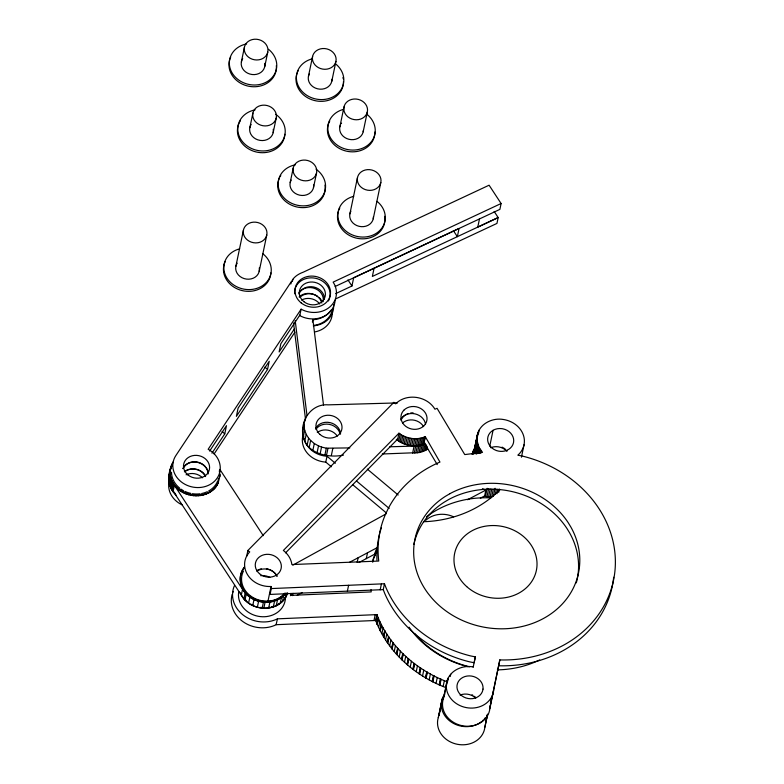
<?xml version="1.0" encoding="UTF-8"?>
<svg xmlns="http://www.w3.org/2000/svg" width="784" height="784" viewBox="0 0 784 784"><rect width="100%" height="100%" fill="white"/><g stroke="black" fill="none" stroke-linecap="round" stroke-linejoin="round"><path stroke-width="1.18" d="M176.175 495.165A25.049 21.668 11.8 0 1 173.039 491.735C166.198 483.091 168.413 470.655 173.342 461.668M172.029 481.435C180.006 499.202 210.141 501.407 218.197 482.728C207.397 505.994 165.532 494.008 170.569 468.195M218.07 483.316L219.951 475.888L219.324 470.782M438.53 716.841L438.129 718.144A23.853 20.639 11.8 0 0 457.395 744.3A23.853 20.639 11.8 0 0 484.865 727.248L487.55 714.106M486.1 721.26L487.119 715.567M445.665 689.097L443.107 699.593A23.853 20.639 11.8 0 0 462.374 725.749A23.853 20.639 11.8 0 0 489.843 708.697L489.941 705.982M489.843 708.697L499.839 659.883L501.574 659.961A119.286 103.194 11.8 0 0 614.901 571.399A119.286 103.194 11.8 0 0 522.732 456.161L517.832 455.161A23.853 20.639 11.8 0 0 520.703 452.103L521.487 450.976A23.853 20.639 11.8 0 0 524.398 440.686L524.31 439.324A23.853 20.639 11.8 0 0 503.23 419.46C492.381 417.558 479.543 423.772 477.299 435.189L473.507 453.348L474.751 449.487M343.49 455.073C327.242 458.601 303.741 452.77 302.604 432.954C301.487 418.166 312.777 403.505 328.369 404.848L397.488 402.917M302.604 432.954L304.427 421.684M476.074 441.049L475.996 447.801L477.74 453.093L478.965 447.233L477.035 440.588L477.299 435.189M472.193 454.436L475.222 446.968M499.839 659.883L489.941 707.344M241.394 61.73L244.451 47.089M168.854 476.623L170.922 466.823M168.717 478.034L171.382 465.471M168.678 479.455L170.148 472.429M170.961 468.852L171.931 464.167M168.756 480.886L170.216 473.859M171.853 466.402L172.588 462.893M168.932 482.307L170.402 475.28M169.217 483.728L170.687 476.701M169.599 485.129L171.069 478.103M170.089 486.511L171.559 479.485M170.687 487.873L172.157 480.847M171.373 489.206L172.833 482.18M172.206 490.47L173.627 483.463M173.039 491.735L174.509 484.708M249.841 127.674L252.899 113.033M175.342 486.501L175.469 485.913M176.39 487.648L176.518 487.06M264.718 66.728L267.775 52.087A11.927 10.319 11.8 0 0 252.174 39.602A11.927 10.319 11.8 0 0 248.391 57.075A11.927 10.319 11.8 0 0 267.775 52.087M177.517 488.726L177.645 488.148M178.723 489.755L178.84 489.167M179.997 490.715L180.114 490.127M181.329 491.597L181.457 491.009M182.731 492.411L182.848 491.823M184.171 493.136L184.299 492.548M185.671 493.783L185.788 493.205M187.2 494.351L187.317 493.763M235.866 266.315L243.452 230.016M188.768 494.831L188.885 494.243M190.355 495.223L190.483 494.635M191.972 495.517L192.09 494.929M193.599 495.723L193.717 495.135M195.226 495.841L195.343 495.253M196.853 495.86L196.98 495.272M273.165 132.672L276.223 118.041A11.927 10.319 11.8 0 0 260.621 105.546A11.927 10.319 11.8 0 0 256.838 123.019A11.927 10.319 11.8 0 0 276.223 118.041M198.479 495.782L198.597 495.194M200.087 495.615L200.204 495.027M201.664 495.361L201.792 494.773M203.223 495.008L203.34 494.42M204.742 494.567L204.859 493.979M206.221 494.038L206.339 493.45M207.652 493.43L207.77 492.842M209.024 492.724L209.142 492.146M210.337 491.95L210.465 491.362M211.582 491.098L211.709 490.51M212.768 490.167L212.885 489.588M211.954 453.172L224.763 433.875L226.478 425.673L209.622 451.074M259.19 271.323L266.776 235.014A11.927 10.319 11.8 0 0 251.174 222.529A11.927 10.319 11.8 0 0 247.391 240.002A11.927 10.319 11.8 0 0 266.776 235.014M213.865 489.177L213.993 488.589M214.885 488.118L215.012 487.53M215.825 486.991L215.943 486.403M216.668 485.815L216.786 485.227M217.423 484.59L217.54 484.002M219.863 475.055L219.981 474.467M219.824 476.476L219.951 475.888M308.445 76.313L312.6 56.399M290.178 182.594L293.236 167.952M267.52 369.44L269.235 361.248L238.091 408.17L236.376 416.373L267.52 369.44L264.884 367.059M331.769 81.311L335.924 61.407A11.927 10.319 11.8 0 0 320.323 48.912A11.927 10.319 11.8 0 0 316.54 66.385A11.927 10.319 11.8 0 0 335.924 61.407M290.835 283.984C291.942 277.908 297.93 274.067 303.388 272.126L489.098 185.2L501.103 203.517L499.888 209.377L335.18 286.454M292.393 281.495L292.844 279.349M313.502 187.592L316.56 172.95A11.927 10.319 11.8 0 0 300.958 160.465A11.927 10.319 11.8 0 0 297.175 177.939A11.927 10.319 11.8 0 0 316.56 172.95M246.656 556.346L247.881 550.486L393.921 402.31L395.655 403.829C406.573 392.833 427.172 395.998 434.924 409.199L437.06 408.307L464.755 454.583L482.513 452.378L478.965 447.233M287.669 593.057C281.27 612.951 250.537 612.588 241.315 595.154L242.53 589.303L174.381 485.296M501.103 203.517L333.141 282.122A23.853 20.639 11.8 0 1 329.711 307.034A23.853 20.639 11.8 0 1 301.115 309.18L299.772 315.629A23.853 20.639 11.8 0 0 335.082 300.429M339.854 126.802L344.019 106.889M243.942 598.888L245.157 593.037L242.53 589.303M244.99 600.034L246.205 594.184L245.157 593.037M248.587 603.102L249.812 597.251L246.205 594.184M252.771 605.532L253.987 599.672L249.812 597.251M312.395 322.057L312.885 319.715L313.767 319.666A23.853 20.639 11.8 0 0 331.034 310.111M257.358 607.218L258.583 601.367L253.987 599.672M262.189 608.119L263.404 602.259C271.685 603.004 280.77 600.132 285.778 593.194M363.178 131.8L367.343 111.896A11.927 10.319 11.8 0 0 351.732 99.401A11.927 10.319 11.8 0 0 347.959 116.875A11.927 10.319 11.8 0 0 367.343 111.896M263.816 608.227L265.041 602.377M304.996 421.155L305.731 417.637M267.981 601.122L271.039 586.491A23.853 20.639 11.8 0 1 247.577 574.77A23.853 20.639 11.8 0 1 249.714 551.897L247.881 550.486M271.293 588.568L384.464 583.766L386.022 587.755A119.286 103.194 11.8 0 0 470.723 655.953L475.349 656.874L474.124 662.735L469.498 661.814A119.286 103.194 11.8 0 1 384.797 593.606L383.249 589.627L270.068 594.419L271.293 588.568L271.039 586.491M303.202 437.227L304.662 430.2L304.065 425.928M349.909 213.797L357.494 177.488M268.667 608.012L269.892 602.151M304.731 441.353L306.201 434.326L304.662 430.2M273.332 606.963L274.557 601.103M307.142 445.194L308.602 438.168L306.201 434.326M309.18 447.517L310.65 440.49L308.602 438.168M276.233 605.816L277.458 599.966M280.172 603.494L281.397 597.633M232.123 594.546A29.586 25.598 11.8 0 0 243.393 621.957A29.586 25.598 11.8 0 0 276.066 624.779L277.467 618.831L376.928 614.617C388.864 646.202 416.373 670.202 447.576 681.953M312.826 450.545L314.296 443.519L310.65 440.49M282.456 601.573L283.671 595.713M285.249 598.212L286.229 593.527M286.003 596.987L286.738 593.468M317.04 452.927L318.51 445.9L314.296 443.519M335.64 293.637L351.947 286.003L353.662 277.801L459.052 228.467L457.346 236.66L372.361 276.448L374.076 268.255M290.472 595.703L290.962 593.361L291.266 595.36L371.204 591.91L371.008 589.646M320.078 454.103L321.548 447.076L318.51 445.9M292.54 595.644L293.03 593.302M373.233 218.795L380.818 182.496A11.927 10.319 11.8 0 0 365.217 170.01A11.927 10.319 11.8 0 0 361.434 187.474A11.927 10.319 11.8 0 0 380.818 182.496M324.86 455.22L326.33 448.193L349.811 447.909M326.487 455.406L327.957 448.379M331.377 466.794L325.781 462.099L327.006 456.239L326.036 456.17A23.853 20.639 11.8 0 1 304.074 438.648M331.367 455.406L332.837 448.379M347.381 591.146L348.606 585.285M357.161 562.442L358.131 557.747M366.295 558.629L367.52 552.779M425.065 443.205C416.275 447.507 405.191 446.155 397.478 440.216L398.948 433.189C406.308 438.844 416.725 440.353 425.31 436.727L439.951 462.07A119.286 103.194 11.8 0 0 388.256 508.493L385.346 514.637A119.286 103.194 11.8 0 0 378.75 561.06L291.883 564.558A23.853 20.639 11.8 0 0 284.239 551.162L283.357 550.466L398.948 433.189M372.684 561.795L376.908 547.8L349.488 562.334M375.36 551.809L374.144 557.659L375.301 554.66M398.703 441.108L400.173 434.081M375.683 553.661L376.663 548.976M399.997 441.931L401.467 434.904M401.339 442.676L402.809 435.649M402.741 443.352L404.201 436.325M404.172 443.94L405.642 436.913M405.642 444.45L407.112 437.423M407.141 444.881L408.611 437.854M408.66 445.224L410.13 438.197M410.208 445.479L411.669 438.452M380.181 589.852L381.406 584.002M373.988 620.546L375.213 614.695M411.757 445.645L413.217 438.619M445.273 687.362C414.511 675.543 387.502 651.671 375.703 620.477L376.928 614.617M375.85 620.869L377.075 615.019M383.249 589.627L384.464 583.766M413.305 445.724L414.775 438.697M376.986 623.829L378.211 617.968M412.619 453.132L414.079 446.106L418.93 445.831L425.036 444.185L423.566 451.212L419.038 452.584L382.298 453.985M377.133 624.142L378.349 618.282M377.251 624.466L378.476 618.605M414.854 445.714L416.324 438.687M414.246 453.142L415.706 446.116M416.392 445.616L417.862 438.589M378.623 627.347L379.848 621.496M415.863 453.044L417.333 446.018M417.921 445.43L419.391 438.403M379.966 630.248L381.191 624.387M380.132 630.552L381.357 624.701M380.279 630.865L381.504 625.015M417.46 452.858L418.93 445.831M419.42 445.155L420.89 438.129M419.038 452.584L420.508 445.557M420.89 444.793L422.36 437.766M381.857 633.678L383.082 627.827M420.587 452.211L422.057 445.185M422.321 444.342L423.791 437.315M383.415 636.51L384.64 630.65M422.096 451.751L423.566 444.724M423.713 443.813L425.183 436.786M383.601 636.804L384.826 630.944M423.84 443.754L425.31 436.727M383.778 637.108L384.993 631.247M423.566 451.212L424.987 450.575L426.212 444.724M385.552 639.842L386.777 633.982M424.987 450.575L426.349 449.869L427.084 446.351M387.306 642.576L388.531 636.726M387.521 642.86L388.746 637.01M387.708 643.164L388.933 637.304M389.677 645.791L390.902 639.94M479.485 218.912L477.77 227.115L498.173 217.56L494.165 211.455M391.628 648.437L392.853 642.576M391.863 648.711L393.088 642.851M392.078 648.995L393.303 643.145M394.234 651.524L395.459 645.663M396.371 654.052L397.596 648.201M396.616 654.317L397.841 648.466M396.851 654.591L398.076 648.731M399.183 656.992L400.408 651.141M401.496 659.413L402.721 653.562M401.771 659.658L402.996 653.807M402.016 659.922L403.241 654.062M404.515 662.196L405.74 656.345M406.994 664.489L408.219 658.629M407.288 664.714L408.503 658.864M407.553 664.959L408.778 659.109M410.208 667.096L411.433 661.245M412.845 669.252L414.07 663.391M413.148 669.467L414.373 663.607M413.433 669.703L414.658 663.842M416.226 671.682L417.451 665.832M419.009 673.691L420.234 667.831M419.332 673.887L420.547 668.027M419.636 674.103L420.851 668.242M422.556 675.935L423.781 670.075M425.477 677.778L426.702 671.927M472.34 454.083L472.821 451.819M425.81 677.964L427.025 672.104M472.566 453.956L473.281 450.555M472.889 453.858L473.83 449.32M426.124 678.16L427.349 672.3M473.516 453.564L477.613 433.875M473.634 453.789L478.034 432.592M473.859 454.024L478.544 431.337M478.446 433.523L479.151 430.122M474.408 453.152L477.035 440.588M474.83 453.397L477.221 441.951M475.349 453.622L477.515 443.293M475.976 453.838L477.897 444.626M429.171 679.826L430.396 673.966M476.692 454.034L478.387 445.949M478.661 453.172L479.641 448.487M479.671 453.23L480.396 449.712M432.209 681.502L433.434 675.651M432.552 681.668L433.768 675.808M432.876 681.845L434.101 675.994M480.759 453.23L481.249 450.888M436.031 683.344L437.256 677.484M439.177 684.853L440.402 678.993M439.53 685L440.755 679.14M439.873 685.157L441.088 679.307M489.745 446.184L493.067 430.298M443.117 686.47L444.342 680.62M438.295 717.615L442.088 699.475M480.347 498.183L484.639 495.909L485.864 490.059L482.405 488.716M438.775 715.704L442.323 698.701L444.881 693.899M439.03 715.576L440.931 706.511M441.402 704.248L442.823 697.437M442.94 698.485L443.421 696.221M493.283 489.363L491.627 497.311L488.54 496.948L485.512 496.252L487.168 488.305M443.274 699.073L447.301 680.149C450.908 669.879 463.001 664.95 473.213 666.929M446.145 686.833L447.801 678.885M447.684 681.071L448.399 677.66M487.011 496.644L488.677 488.697M450.241 676.523L450.722 674.26M488.54 496.948L490.196 489.01M490.078 497.174L491.735 489.236M493.41 496.213L495.067 488.275M495.419 493.9L496.37 489.363M496.948 493.773L497.899 489.236M498.693 492.421L499.408 489.02M521.438 457.209L524.045 444.724M486.423 717.566L486.884 715.331M484.865 727.248L487.501 714.547M490.412 703.748L491.578 698.162M473.173 667.204L475.349 656.874M372.684 561.579L373.419 558.277M169.099 475.222L169.452 473.85M372.841 561.981L373.488 559.825M447.301 680.149L446.9 681.443A23.853 20.639 11.8 0 0 466.166 707.589A23.853 20.639 11.8 0 0 493.636 690.537M442.323 698.701L441.921 699.994A23.853 20.639 11.8 0 0 453.181 723.24A23.853 20.639 11.8 0 0 481.268 721.829M302.957 428.711L304.261 424.663M169.912 472.497L170.471 471.194M291.325 281.642L175.851 455.573A23.853 20.639 11.8 0 0 184.926 484.287A23.853 20.639 11.8 0 0 217.237 477.985A23.853 20.639 11.8 0 0 208.152 449.281L301.115 309.18M299.89 315.041L280.848 343.745L279.133 351.938L294.235 329.172M214.101 453.965L294.931 332.142M285.562 552.847L397.723 439.05M499.996 489.618L496.507 492.989A112.524 97.353 11.8 0 1 426.751 521.585L423.781 521.683M425.81 520.272L426.378 519.753A23.853 20.639 11.8 0 1 453.583 516.823M426.349 449.869L427.652 449.075M292.814 565.146L385.953 513.961M467.607 499.731L485.864 490.059M297.214 595.242L302.389 592.508M358.994 562.5L374.644 554.21M277.467 618.831L277.291 618.929A29.586 25.598 11.8 0 1 243.099 614.989A29.586 25.598 11.8 0 1 234.494 585.53M335.611 298.929L496.948 223.42L498.173 217.56L457.346 236.66L453.338 230.555M276.242 624.691L375.703 620.477M389.834 446.782L414.079 446.106M498.614 665.743L500.349 665.812A119.286 103.194 11.8 0 0 613.676 577.259M325.781 462.099L324.811 462.031A23.853 20.639 11.8 0 1 303.055 435.091M258.583 601.367L263.404 602.259M321.548 447.076L326.33 448.193M468.009 666.694C444.626 660.892 422.772 647.065 409.042 627.161M484.639 495.909L485.512 496.252M367.324 469.126L398.164 495.008M327.006 456.239L335.356 463.246M356.7 481.16L389.168 508.414M352.82 484.786L386.375 512.952M222.137 431.494L224.763 433.875M171.49 488.618L241.315 595.154M347.939 279.878L351.947 286.003M219.834 469.381L263.267 535.658M424.085 442.588L437.256 464.618M312.885 319.715L323.508 405.142M295.215 320.744L306.975 415.324M293.539 322.969L305.456 418.754M269.814 592.341L270.068 594.419M539.676 659.942A95.423 82.555 11.8 0 1 497.36 669.869M469.567 666.802A95.423 82.555 11.8 0 1 414.716 633.629M426.476 516.813A95.423 82.555 11.8 0 1 490.843 497.889M285.435 596.879A23.618 20.433 11.8 0 1 260.229 616.587A23.618 20.433 11.8 0 1 238.806 591.499M232.642 592.949A29.586 25.598 11.8 0 1 233.269 591.391M485.198 717.84A23.853 20.639 11.8 0 1 484.336 718.928M483.385 719.957A23.853 20.639 11.8 0 1 482.366 720.927M472.017 694.781A14.916 12.897 11.8 0 1 472.86 695.251M474.438 696.319A14.916 12.897 11.8 0 1 475.173 696.917M502.054 447.135A14.906 12.897 11.8 0 1 502.907 447.576M503.74 448.056A14.906 12.897 11.8 0 1 505.288 449.163M576.309 582.865A83.506 72.246 11.8 0 0 569.586 532.816L566.969 528.514A83.506 72.246 11.8 0 0 448.566 499.594L444.185 502.191A83.506 72.246 11.8 0 0 425.918 518.714L423.095 522.634A83.506 72.246 11.8 0 0 413.854 544.4M376.957 560.119A119.286 103.194 11.8 0 1 379.74 533.287M380.034 532.199A119.286 103.194 11.8 0 1 381.328 527.877M397.478 440.216A23.853 20.639 11.8 0 1 396.312 439.265M490.725 447.733A13.122 11.348 11.8 0 1 498.154 446.821L498.996 446.958A13.122 11.348 11.8 0 1 506.964 451.378M460.061 695.094A13.122 11.348 11.8 0 1 475.741 698.152M284.778 593.165A23.853 20.639 11.8 0 1 253.742 597.927A23.853 20.639 11.8 0 1 243.481 571.026M400.967 419.058A13.122 11.348 11.8 0 1 401.859 417.833L402.368 417.264A13.122 11.348 11.8 0 1 423.987 420.067L424.369 420.753A13.122 11.348 11.8 0 1 425.506 424.399M256.897 571.183A13.122 11.348 11.8 0 1 277.105 576.181M299.135 296.93A13.122 11.348 11.8 0 1 312.257 293.912A13.122 11.348 11.8 0 1 321.842 303.065M298.9 292.834A13.122 11.348 11.8 0 1 299.341 292.216M299.821 291.628A13.122 11.348 11.8 0 1 315.501 288.767A13.122 11.348 11.8 0 1 323.145 301.673M317.295 432.464A13.122 11.348 11.8 0 1 337.257 436.08M315.874 429.387A13.122 11.348 11.8 0 1 329.202 424.33A13.122 11.348 11.8 0 1 340.04 433.758M332.651 308.406A23.853 20.639 11.8 0 1 314.08 325.36M303.8 437.296A23.853 20.639 11.8 0 1 303.624 435.933M373.439 216.786A11.927 10.319 11.8 0 1 359.013 226.302A11.927 10.319 11.8 0 1 350.869 211.268M384.699 216.306A23.853 20.639 11.8 0 1 359.925 238.708A23.853 20.639 11.8 0 1 338.218 211.739M338.649 210.465A23.853 20.639 11.8 0 1 339.805 208.005M377.016 201.331A23.853 20.639 11.8 0 1 376.634 233.093A23.853 20.639 11.8 0 1 340.903 225.429A23.853 20.639 11.8 0 1 353.692 196.323M343.47 81.536A23.853 20.639 11.8 0 1 316.138 100.891A23.853 20.639 11.8 0 1 297.185 72.971M297.714 71.726A23.853 20.639 11.8 0 1 298.332 70.511M342.961 77.469A23.853 20.639 11.8 0 1 343.225 78.821M335.542 63.837A23.853 20.639 11.8 0 1 335.17 95.609A23.853 20.639 11.8 0 1 299.429 87.945A23.853 20.639 11.8 0 1 312.218 58.839M331.965 79.292A11.927 10.319 11.8 0 1 317.54 88.808A11.927 10.319 11.8 0 1 309.406 73.784M259.279 267.942A11.927 10.319 11.8 0 1 246.499 279.104A11.927 10.319 11.8 0 1 236.258 265.021M236.523 264.394A11.927 10.319 11.8 0 1 237.189 263.208M270.862 272.901A23.853 20.639 11.8 0 1 242.04 290.57A23.853 20.639 11.8 0 1 225.135 261.738M262.973 253.849A23.853 20.639 11.8 0 1 262.601 285.621A23.853 20.639 11.8 0 1 226.86 277.957A23.853 20.639 11.8 0 1 239.649 248.851M374.879 132.026A23.853 20.639 11.8 0 1 346.028 151.057A23.853 20.639 11.8 0 1 329.75 121.001M366.961 114.327A23.853 20.639 11.8 0 1 366.579 146.098A23.853 20.639 11.8 0 1 330.848 138.435A23.853 20.639 11.8 0 1 343.637 109.329M363.364 130.467A11.927 10.319 11.8 0 1 348.958 139.297A11.927 10.319 11.8 0 1 340.501 124.881M341.177 123.686A11.927 10.319 11.8 0 1 341.579 123.127M401.016 420.263A13.122 11.348 11.8 0 1 408.18 413.589M410.61 413.011A13.122 11.348 11.8 0 1 413.148 412.874M315.668 428.289A13.122 11.348 11.8 0 1 330.162 422.645A13.122 11.348 11.8 0 1 340.56 434.071M402.555 422.968A13.122 11.348 11.8 0 1 423.566 426.614M264.796 63.357A11.927 10.319 11.8 0 1 252.027 74.509A11.927 10.319 11.8 0 1 241.776 60.437M242.04 59.809A11.927 10.319 11.8 0 1 242.707 58.624M276.35 65.591A23.853 20.639 11.8 0 1 249.087 86.309A23.853 20.639 11.8 0 1 230.663 57.144M268.491 49.265A23.853 20.639 11.8 0 1 267.716 81.291A23.853 20.639 11.8 0 1 231.888 72.54A23.853 20.639 11.8 0 1 246.646 43.924M273.253 129.301A11.927 10.319 11.8 0 1 260.092 140.405A11.927 10.319 11.8 0 1 250.488 125.754M250.802 125.146A11.927 10.319 11.8 0 1 251.164 124.568M275.733 114.297A23.853 20.639 11.8 0 1 276.968 146.706A23.853 20.639 11.8 0 1 240.58 138.905A23.853 20.639 11.8 0 1 255.104 109.868M284.837 134.26A23.853 20.639 11.8 0 1 256.015 151.929A23.853 20.639 11.8 0 1 239.11 123.088M239.737 121.883A23.853 20.639 11.8 0 1 240.453 120.707M313.669 184.897A11.927 10.319 11.8 0 1 299.664 195.177A11.927 10.319 11.8 0 1 291.138 180.065M324.968 185.102A23.853 20.639 11.8 0 1 298.645 207.309A23.853 20.639 11.8 0 1 279.447 178.007M280.074 176.792A23.853 20.639 11.8 0 1 280.79 175.626M316.07 169.207A23.853 20.639 11.8 0 1 317.304 201.615A23.853 20.639 11.8 0 1 280.917 193.815A23.853 20.639 11.8 0 1 295.441 164.787M184.877 471.537A13.122 11.348 11.8 0 1 205.594 476.594M182.946 468.587A13.122 11.348 11.8 0 1 197.46 462.354A13.122 11.348 11.8 0 1 208.113 473.977M285.356 593.37A24.725 21.393 11.8 0 1 251.321 597.908A24.725 21.393 11.8 0 1 244.147 567.783M284.563 593.89A24.725 21.393 11.8 0 1 250.782 596.898A24.725 21.393 11.8 0 1 244.265 567.195M256.809 570.605A13.122 11.348 11.8 0 1 258.975 569.507M259.749 569.233A13.122 11.348 11.8 0 1 261.356 568.821M266.433 568.733A13.122 11.348 11.8 0 1 268.932 569.351M269.735 569.645A13.122 11.348 11.8 0 1 276.879 576.113M260.719 575.711A13.122 11.348 11.8 0 1 269.804 577.396M287.052 592.89A24.412 21.119 11.8 0 1 286.611 594.194M278.526 603.886A24.412 21.119 11.8 0 1 277.252 604.64M273.077 606.434A24.412 21.119 11.8 0 1 271.597 606.865M270.078 607.208A24.412 21.119 11.8 0 1 268.54 607.453M262.219 607.561A24.412 21.119 11.8 0 1 260.641 607.355M253.046 605.042A24.412 21.119 11.8 0 1 251.635 604.327M246.558 600.75A24.412 21.119 11.8 0 1 244.441 598.574M286.934 593.468A24.412 21.119 11.8 0 1 286.483 594.782M285.307 597.3A24.412 21.119 11.8 0 1 284.572 598.496M283.749 599.642A24.412 21.119 11.8 0 1 281.848 601.769M280.77 602.739A24.412 21.119 11.8 0 1 241.756 595.517M241.09 594.223A24.412 21.119 11.8 0 1 240.512 592.9M175.175 493.499A25.049 21.668 11.8 0 1 173.156 491.156M299.998 297.224A13.122 11.348 11.8 0 1 317.736 296.411M319.029 297.45A13.122 11.348 11.8 0 1 320.176 298.616M320.676 299.243A13.122 11.348 11.8 0 1 321.136 299.89M321.548 300.566A13.122 11.348 11.8 0 1 321.91 301.262M183.074 468.371A13.122 11.348 11.8 0 1 205.457 466.686M205.957 467.313A13.122 11.348 11.8 0 1 208.113 472.252M218.53 478.211A23.853 20.639 11.8 0 1 218.187 479.514M217.756 480.798A23.853 20.639 11.8 0 1 208.622 491.019M207.309 491.676A23.853 20.639 11.8 0 1 201.615 493.528M200.116 493.773A23.853 20.639 11.8 0 1 192.384 493.685M190.855 493.401A23.853 20.639 11.8 0 1 184.965 491.421M183.583 490.725A23.853 20.639 11.8 0 1 180.986 489.118M179.771 488.207A23.853 20.639 11.8 0 1 171.471 472.272M184.387 471.801A13.122 11.348 11.8 0 1 189.385 469.273M190.198 469.087A13.122 11.348 11.8 0 1 195.275 468.999M196.118 469.155A13.122 11.348 11.8 0 1 204.947 474.996M182.153 504.896A23.853 20.639 11.8 0 1 169.05 481.709M333.572 304.741A23.853 20.639 11.8 0 1 313.296 325.86M186.082 474.781A13.122 11.348 11.8 0 1 202.458 477.799M301.556 300.047A13.122 11.348 11.8 0 1 319.696 303.927M332.298 312.542A23.853 20.639 11.8 0 1 314.992 331.887M298.978 293.951A13.122 11.348 11.8 0 1 313.776 287.013A13.122 11.348 11.8 0 1 324.419 299.39M329.613 298.155A17.895 15.484 11.8 0 1 329.29 299.116M328.888 300.047A17.895 15.484 11.8 0 1 328.427 300.958M294.627 293.726A17.895 15.484 11.8 0 1 313.316 277.938A17.895 15.484 11.8 0 1 329.868 297.165M483.003 689.087L482.895 689.822A13.122 11.348 11.8 0 1 461.962 695.888A13.122 11.348 11.8 0 1 464.883 676.563A13.122 11.348 11.8 0 1 483.003 689.087M403.838 410.238L403.329 410.806A13.122 11.348 11.8 0 0 402.535 422.801L402.966 423.458A13.122 11.348 11.8 0 0 423.595 426.143L424.154 425.604A13.122 11.348 11.8 0 0 425.839 413.727L425.457 413.041A13.122 11.348 11.8 0 0 403.838 410.238M449.791 493.744L445.41 496.331A83.506 72.246 11.8 0 0 428.191 593.606L431.406 597.604A83.506 72.246 11.8 0 0 541.401 619.566A83.506 72.246 11.8 0 0 570.811 526.956L568.194 522.663A83.506 72.246 11.8 0 0 449.791 493.744M506.827 450.33L506.062 450.624A13.122 11.348 11.8 0 1 496.889 450.692L496.086 450.408A13.122 11.348 11.8 0 1 487.962 436.727A13.122 11.348 11.8 0 1 501.946 428.662L502.789 428.809A13.122 11.348 11.8 0 1 513.549 438.746A13.122 11.348 11.8 0 1 506.827 450.33M466.705 586.608A41.748 36.123 11.8 0 0 535.815 572.692A41.748 36.123 11.8 0 0 483.993 526.436A41.748 36.123 11.8 0 0 466.705 586.608M259.465 573.682A13.122 11.348 11.8 0 0 281.044 568.89A13.122 11.348 11.8 0 0 264.424 554.641A13.122 11.348 11.8 0 0 259.465 573.682M319.98 434.463A13.122 11.348 11.8 0 0 341.667 429.985A13.122 11.348 11.8 0 0 325.291 415.53A13.122 11.348 11.8 0 0 319.98 434.463M301.164 302.898A17.895 15.484 11.8 0 0 330.231 295.411A17.895 15.484 11.8 0 0 306.809 276.693A17.895 15.484 11.8 0 0 301.164 302.898M303.888 301.664A13.122 11.348 11.8 0 0 325.203 296.166A13.122 11.348 11.8 0 0 308.024 282.446A13.122 11.348 11.8 0 0 303.888 301.664M188.062 475.026A13.122 11.348 11.8 0 0 209.377 469.528A13.122 11.348 11.8 0 0 192.198 455.798A13.122 11.348 11.8 0 0 188.062 475.026"/></g></svg>
